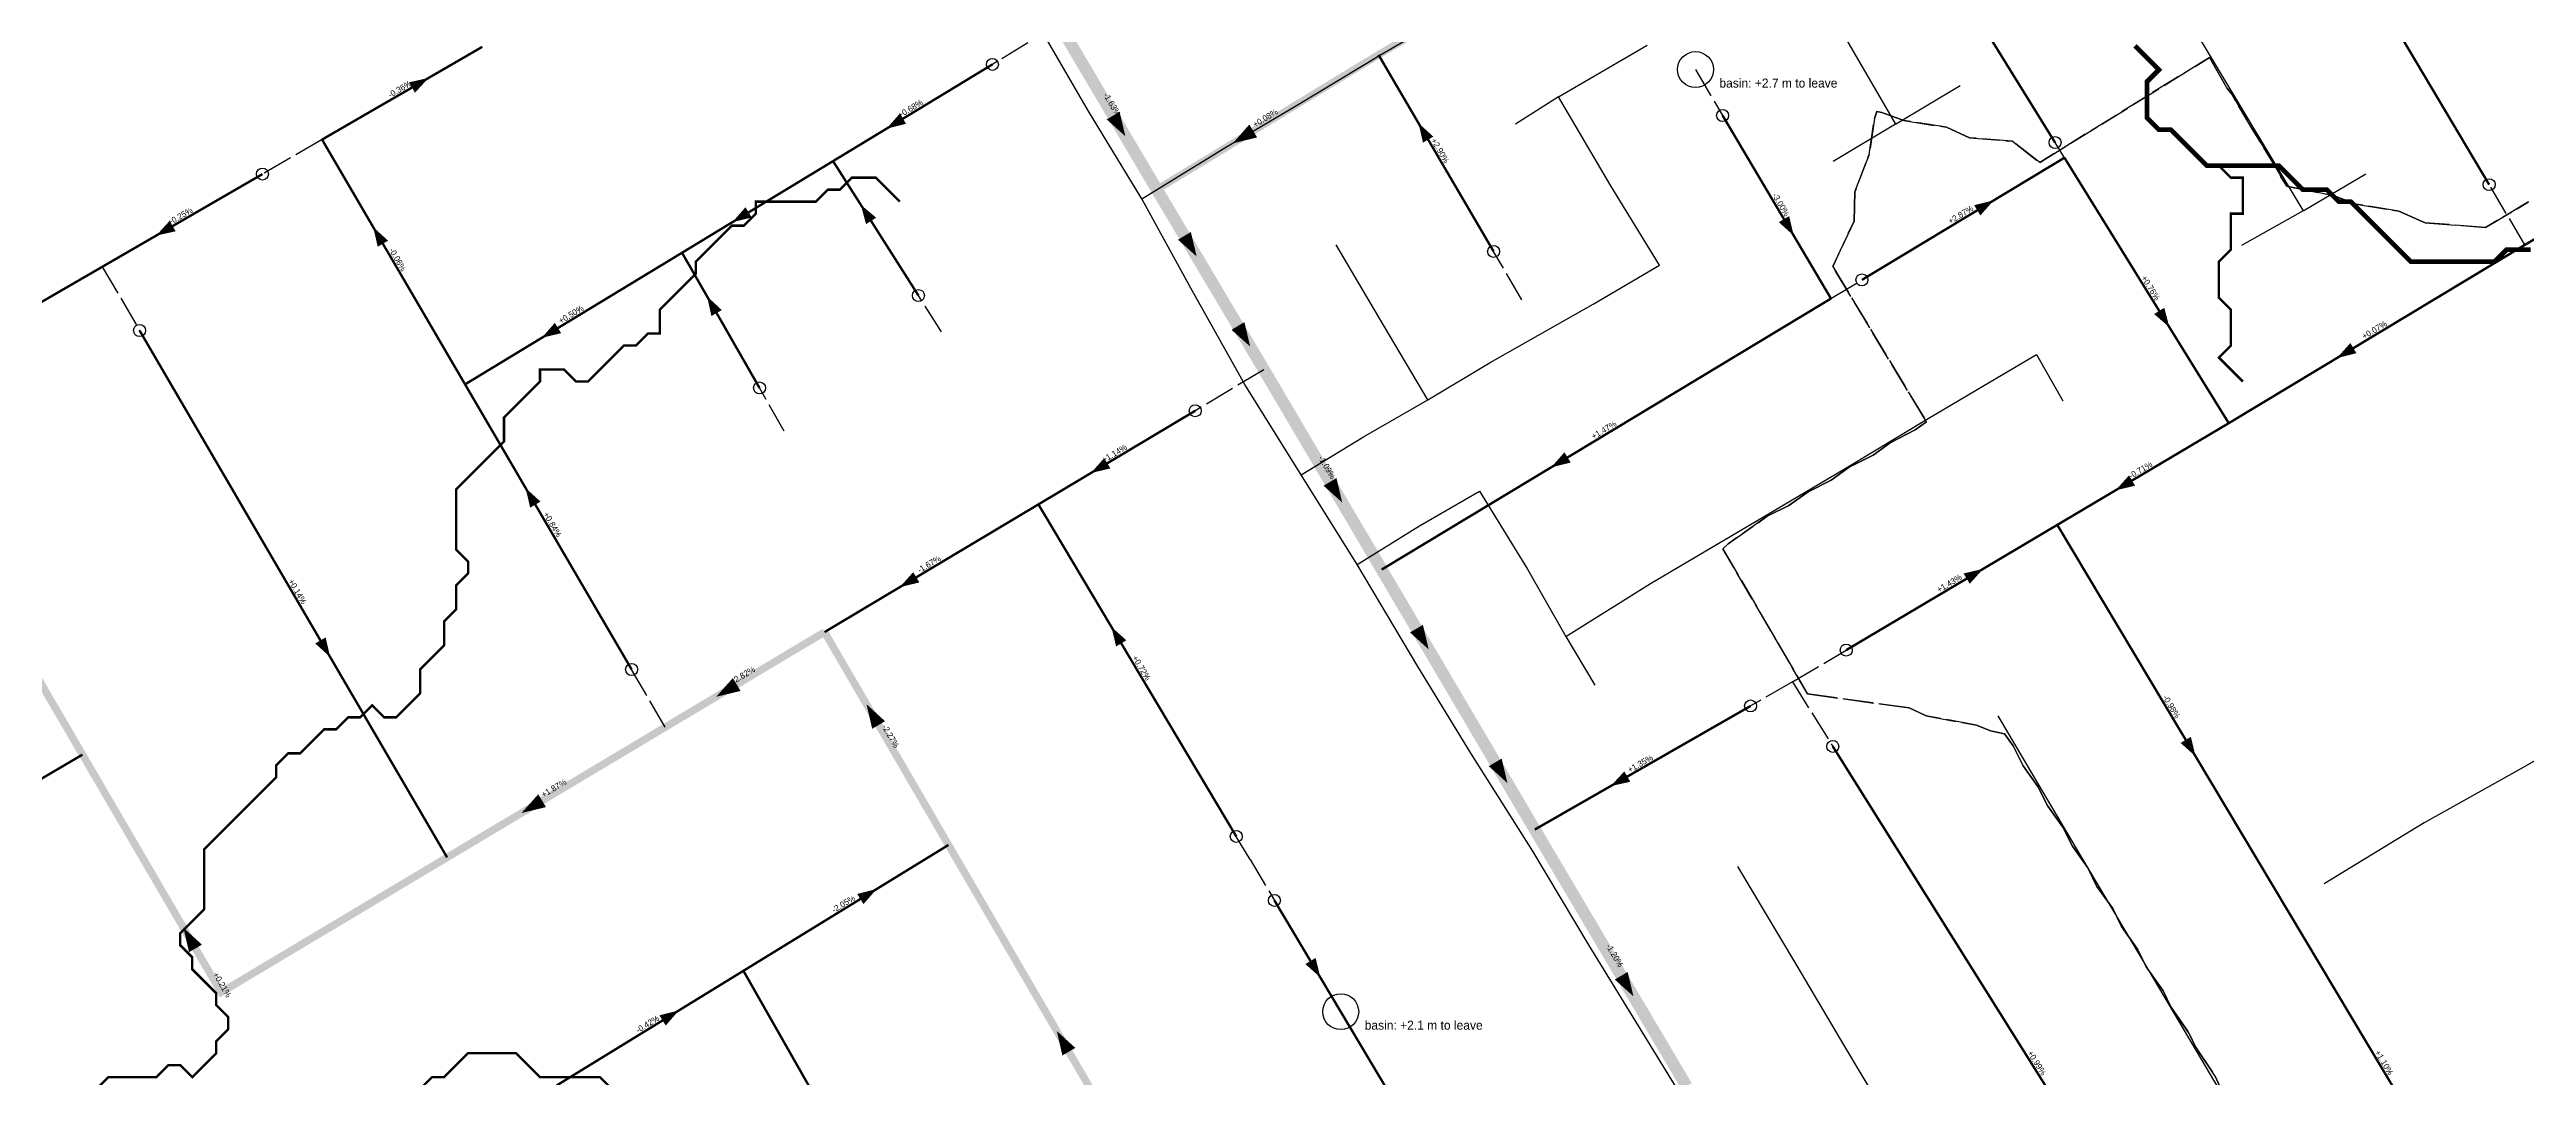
# Model space of a CAD drawing. Header units: metres. Extents: x 442821 to 452274, y 2561971 to 2571293.
# Drawn here: x 444724 to 445550, y 2566212 to 2566555 of the extents above; entities that cross this region are included whole.
import ezdxf
from ezdxf.enums import TextEntityAlignment as Align

# ---------------------------------------------------------------- set-up
doc = ezdxf.new("R2010")
doc.units = ezdxf.units.M
doc.header["$LTSCALE"] = 8
doc.linetypes.add('DASHDOT', pattern=[3.556, 2.54, -0.508, 0, -0.508])
doc.linetypes.add('DASHED', pattern=[1.524, 1.27, -0.254])
for name, color, linetype in [('A_ARROWS', 7, 'Continuous'), ('A_BASINS', 1, 'Continuous'), ('A_BRANCH', 7, 'Continuous'), ('A_BUILT_2006', 252, 'Continuous'), ('A_CATCHMENTS', 7, 'Continuous'), ('A_GRADIENT', 8, 'Continuous'), ('A_HEAD_GAP', 8, 'Continuous'), ('A_HEADS', 8, 'Continuous'), ('A_LATERAL', 7, 'Continuous'), ('A_STREAMS', 5, 'Continuous'), ('A_SUBMAIN', 7, 'Continuous')]:
    doc.layers.add(name, color=color, linetype=linetype)

msp = doc.modelspace()

# ---------------------------------------------------------------- linework, layer by layer
at = {"layer": 'A_ARROWS', "color": 1}
for points in [[(444850.01, 2566545.43), (444845.47, 2566540.49), (444843.47, 2566543.95)], [(445002.79, 2566528.51), (445007.23, 2566533.54), (445009.3, 2566530.12)], [(445082.45, 2566525.98), (445076.23, 2566531.59), (445080.53, 2566534.14)], [(445118.27, 2566523.58), (445123.81, 2566529.88), (445126.41, 2566525.6)], [(445180.24, 2566530.37), (445185.2, 2566525.85), (445181.75, 2566523.83)], [(444951.3, 2566497.26), (444955.74, 2566502.29), (444957.81, 2566498.88)], [(444994.2, 2566503.12), (444999.32, 2566498.79), (444995.95, 2566496.64)], [(444759.09, 2566492.79), (444763.62, 2566497.73), (444765.63, 2566494.27)], [(444831.55, 2566495.65), (444836.5, 2566491.13), (444833.05, 2566489.11)], [(445106.24, 2566485.86), (445100.01, 2566491.46), (445104.31, 2566494.02)], [(445305.43, 2566492.81), (445300.45, 2566497.3), (445303.89, 2566499.34)], [(444942.92, 2566472.54), (444947.84, 2566467.98), (444944.37, 2566465.99)], [(444887.72, 2566458.68), (444892.15, 2566463.71), (444894.23, 2566460.29)], [(445124.1, 2566455.8), (445117.87, 2566461.4), (445122.17, 2566463.96)], [(445224.5, 2566415.5), (445228.94, 2566420.52), (445231.01, 2566417.1)], [(445070.94, 2566413.59), (445075.41, 2566418.59), (445077.46, 2566415.16)], [(445154.8, 2566403.76), (445148.58, 2566409.39), (445152.89, 2566411.92)], [(444882.4, 2566408.59), (444887.35, 2566404.08), (444883.9, 2566402.06)], [(445007.21, 2566375.53), (445011.68, 2566380.53), (445013.73, 2566377.1)], [(445077.81, 2566362.27), (445082.8, 2566357.8), (445079.37, 2566355.75)], [(445183.64, 2566354.78), (445177.42, 2566360.41), (445181.73, 2566362.95)], [(444817.17, 2566352.22), (444812.22, 2566356.74), (444815.67, 2566358.76)], [(444945.94, 2566338.95), (444951.53, 2566345.2), (444954.09, 2566340.9)], [(444996.12, 2566336.45), (445002.31, 2566330.8), (444997.99, 2566328.28)], [(445209.91, 2566310.17), (445203.69, 2566315.8), (445208, 2566318.33)], [(445244.36, 2566309.16), (445248.92, 2566314.07), (445250.91, 2566310.6)], [(444881.02, 2566300.18), (444886.61, 2566306.43), (444889.17, 2566302.14)], [(444999.5, 2566274.82), (444995.09, 2566269.76), (444993, 2566273.17)], [(444768.23, 2566261.9), (444774.42, 2566256.25), (444770.1, 2566253.73)], [(445147.5, 2566245.31), (445142.51, 2566249.78), (445145.94, 2566251.83)], [(445251.96, 2566239), (445245.73, 2566244.61), (445250.03, 2566247.16)], [(444933.52, 2566234.31), (444929.12, 2566229.26), (444927.02, 2566232.67)], [(445059.58, 2566227.45), (445065.77, 2566221.8), (445061.45, 2566219.28)]]:
    msp.add_solid(points, dxfattribs=at)
at = {"layer": 'A_ARROWS', "color": 3}
for points in [[(445372.13, 2566504.57), (445367.69, 2566499.55), (445365.62, 2566502.98)], [(445430.73, 2566462.26), (445425.66, 2566466.65), (445429.06, 2566468.76)], [(445486.65, 2566451.98), (445491.1, 2566456.99), (445493.16, 2566453.57)], [(445412.79, 2566407.84), (445417.28, 2566412.82), (445419.32, 2566409.38)], [(445368.63, 2566381.64), (445364.14, 2566376.65), (445362.1, 2566380.09)], [(445439.48, 2566319.08), (445434.48, 2566323.55), (445437.92, 2566325.6)]]:
    msp.add_solid(points, dxfattribs=at)
at = {"layer": 'A_BASINS', "color": 1}
for centre in [(445272.64, 2566548.21), (445154.3, 2566233.89)]:
    msp.add_circle(centre, 6, dxfattribs=at)
at = {"layer": 'A_BRANCH', "color": 1, "const_width": 0.8}
for points in [[(445392.6, 2566523.88), (445318.86, 2566643.02)], [(445038.1, 2566549.94), (444984.95, 2566517.68)], [(444917.76, 2566348.06), (444862.19, 2566443.19)], [(445105.76, 2566434.38), (445053.46, 2566403.15)], [(445291.03, 2566335.89), (445219.04, 2566294.65)], [(445132.18, 2566271.02), (445154.3, 2566233.89)]]:
    msp.add_lwpolyline(points, dxfattribs=at)
at = {"layer": 'A_BRANCH', "color": 1, "linetype": 'DASHED', "const_width": 0.8}
for points in [[(445537.42, 2566509.82), (445474.04, 2566616.45)], [(444794.6, 2566513.35), (444741.18, 2566482.43)], [(444753.6, 2566461.16), (444856.2, 2566285.36)], [(445025.67, 2566123.33), (444955.05, 2566247.53)]]:
    msp.add_lwpolyline(points, dxfattribs=at)
at = {"layer": 'A_BRANCH', "color": 3, "const_width": 0.8}
for points in [[(445328.17, 2566478.05), (445395.74, 2566518.81)], [(445322.93, 2566354.53), (445393.35, 2566396.31)]]:
    msp.add_lwpolyline(points, dxfattribs=at)
at = {"layer": 'A_BUILT_2006', "color": 252}
for points in [[(445167.57, 2566553.19), (445200.51, 2566572.42)], [(445434.1, 2566569.67), (445454.92, 2566535.11)], [(445070.2, 2566534.39), (445055.84, 2566559)], [(445140.08, 2566536.58), (445167.57, 2566553.19)], [(445226.9, 2566539.07), (445256.54, 2566556.32)], [(445323.01, 2566558.11), (445339.39, 2566530.01)], [(445115.69, 2566522.11), (445140.08, 2566536.58)], [(445226.9, 2566539.07), (445212.62, 2566529.99)], [(445244.42, 2566509.44), (445226.9, 2566539.07)], [(445339.39, 2566530.01), (445360.92, 2566542.86)], [(445087.94, 2566505.06), (445070.2, 2566534.39)], [(445339.39, 2566530.01), (445318.6, 2566517.6)], [(445454.92, 2566535.11), (445475.32, 2566501.09)], [(445087.94, 2566505.06), (445115.69, 2566522.11)], [(445475.32, 2566501.09), (445496.29, 2566513.48)], [(445104.34, 2566475.28), (445087.94, 2566505.06)], [(445260.62, 2566483), (445244.42, 2566509.44)], [(445475.32, 2566501.09), (445454.84, 2566489.51)], [(445167.04, 2566465.63), (445152.74, 2566489.76)], [(445238.48, 2566469.97), (445260.62, 2566483)], [(445122.35, 2566443.13), (445104.34, 2566475.28)], [(445204.12, 2566450.53), (445238.48, 2566469.97)], [(445183.37, 2566438.08), (445167.04, 2566465.63)], [(445368.55, 2566442.58), (445386.44, 2566453.16)], [(445386.44, 2566453.16), (445395.22, 2566437.69)], [(445183.37, 2566438.08), (445204.12, 2566450.53)], [(445141.15, 2566413.01), (445122.35, 2566443.13)], [(445161.95, 2566425.71), (445183.37, 2566438.08)], [(445350.3, 2566431.78), (445368.55, 2566442.58)], [(445322.6, 2566415.13), (445350.3, 2566431.78)], [(445141.15, 2566413.01), (445161.95, 2566425.71)], [(445159.82, 2566383.04), (445141.15, 2566413.01)], [(445291, 2566396.43), (445322.6, 2566415.13)], [(445180.53, 2566396.02), (445200.62, 2566407.52)], [(445200.62, 2566407.52), (445216.64, 2566381.54)], [(445159.82, 2566383.04), (445180.53, 2566396.02)], [(445257.6, 2566376.79), (445291, 2566396.43)], [(445180.01, 2566349.07), (445159.82, 2566383.04)], [(445216.64, 2566381.54), (445229.37, 2566359.11)], [(445229.37, 2566359.11), (445257.6, 2566376.79)], [(445229.37, 2566359.11), (445239.07, 2566342.78)], [(445197.75, 2566320.16), (445180.01, 2566349.07)], [(445388.35, 2566307.7), (445373.64, 2566332.57)], [(445581.35, 2566334.19), (445548.77, 2566315.36)], [(445218.38, 2566287.43), (445197.75, 2566320.16)], [(445548.77, 2566315.36), (445515.72, 2566296.88)], [(445401.57, 2566285.36), (445388.35, 2566307.7)], [(445515.72, 2566296.88), (445482.37, 2566276.56)], [(445237.23, 2566255.96), (445218.38, 2566287.43)], [(445306.19, 2566249.71), (445286.83, 2566282.32)], [(445416.87, 2566259.5), (445401.57, 2566285.36)], [(445256.59, 2566224.27), (445237.23, 2566255.96)], [(445435.75, 2566227.58), (445416.87, 2566259.5)], [(445322.53, 2566222.27), (445306.19, 2566249.71)], [(445276.73, 2566191.44), (445256.59, 2566224.27)], [(445338.81, 2566194.88), (445322.53, 2566222.27)], [(445452.75, 2566198.84), (445435.75, 2566227.58)]]:
    msp.add_lwpolyline(points, dxfattribs=at)
at = {"layer": 'A_CATCHMENTS', "color": 1, "linetype": 'DASHED'}
msp.add_lwpolyline([(445550.56, 2566504.05), (445536.24, 2566495.54), (445516.08, 2566497.09), (445507.31, 2566500.94), (445493.1, 2566503.3), (445485.69, 2566506.13), (445470.29, 2566509.24), (445469.93, 2566509.37), (445467.97, 2566512.47), (445467.57, 2566513.4), (445459.52, 2566526.65), (445458.98, 2566527.32), (445451.57, 2566539.96), (445449.89, 2566542.12), (445444.15, 2566552.28), (445387.49, 2566517.21), (445378.46, 2566524.29), (445364.07, 2566525.48), (445356.41, 2566528.95), (445342.2, 2566531.18), (445334.87, 2566533.93), (445333.17, 2566534.24), (445332.34, 2566531.94), (445330.59, 2566519.86), (445325.81, 2566507.46), (445325.55, 2566497.67), (445318.45, 2566482.49), (445349.69, 2566430.71), (445345.99, 2566428), (445337.59, 2566423.69), (445331.94, 2566419.59), (445323.93, 2566415.53), (445317.89, 2566411.18), (445310.28, 2566407.36), (445303.83, 2566402.77), (445296.62, 2566399.19), (445283.58, 2566389.99), (445281.81, 2566388.28), (445310.05, 2566339.95), (445343.9, 2566335.23), (445349.57, 2566332.63), (445366.38, 2566329.44), (445371.1, 2566327.59), (445375.72, 2566326.61), (445378.61, 2566322.61), (445382, 2566315.89), (445386.91, 2566309.03), (445390.2, 2566302.49), (445395.22, 2566295.45), (445398.39, 2566289.09), (445403.53, 2566281.87), (445406.59, 2566275.69), (445411.84, 2566268.3), (445414.79, 2566262.3), (445420.14, 2566254.72), (445422.99, 2566248.9), (445428.67, 2566240.83), (445431.21, 2566235.51), (445437.35, 2566226.6), (445439.43, 2566222.13), (445446.02, 2566212.36), (445447.66, 2566208.75)], dxfattribs=at)
at = {"layer": 'A_CATCHMENTS', "color": 3, "linetype": 'DASHED'}
msp.add_lwpolyline([(445447.66, 2566208.75), (445446.02, 2566212.36), (445439.43, 2566222.13), (445437.35, 2566226.6), (445431.21, 2566235.51), (445428.67, 2566240.83), (445422.99, 2566248.9), (445420.14, 2566254.72), (445414.79, 2566262.3), (445411.84, 2566268.3), (445406.59, 2566275.69), (445403.53, 2566281.87), (445398.39, 2566289.09), (445395.22, 2566295.45), (445390.2, 2566302.49), (445386.91, 2566309.03), (445382, 2566315.89), (445378.61, 2566322.61), (445375.72, 2566326.61), (445371.1, 2566327.59), (445366.38, 2566329.44), (445349.57, 2566332.63), (445343.9, 2566335.23), (445310.05, 2566339.95), (445281.81, 2566388.28), (445283.58, 2566389.99), (445296.62, 2566399.19), (445303.83, 2566402.77), (445310.28, 2566407.36), (445317.89, 2566411.18), (445323.93, 2566415.53), (445331.94, 2566419.59), (445337.59, 2566423.69), (445345.99, 2566428), (445349.69, 2566430.71), (445318.45, 2566482.49), (445325.55, 2566497.67), (445325.81, 2566507.46), (445330.59, 2566519.86), (445332.34, 2566531.94), (445333.17, 2566534.24), (445334.87, 2566533.93), (445342.2, 2566531.18), (445356.41, 2566528.95), (445364.07, 2566525.48), (445378.46, 2566524.29), (445387.49, 2566517.21), (445444.15, 2566552.28), (445449.89, 2566542.12), (445451.57, 2566539.96), (445458.98, 2566527.32), (445459.52, 2566526.65), (445467.57, 2566513.4), (445467.97, 2566512.47), (445469.93, 2566509.37), (445470.29, 2566509.24), (445485.69, 2566506.13), (445493.1, 2566503.3), (445507.31, 2566500.94), (445516.08, 2566497.09), (445536.24, 2566495.54), (445550.56, 2566504.05)], dxfattribs=at)
at = {"layer": 'A_HEAD_GAP', "color": 8, "linetype": 'DASHED'}
for points in [[(445060.31, 2566563.41), (445038.1, 2566549.94)], [(445272.64, 2566548.21), (445281.7, 2566532.9)], [(444814.48, 2566524.86), (444794.6, 2566513.35)], [(445395.74, 2566518.81), (445392.6, 2566523.88)], [(445549.35, 2566489.75), (445537.42, 2566509.82)], [(445214.74, 2566471.45), (445205.31, 2566487.54)], [(444741.18, 2566482.43), (444753.6, 2566461.16)], [(445317.85, 2566471.82), (445328.17, 2566478.05)], [(445021.14, 2566460.7), (445013.44, 2566472.82)], [(445128.69, 2566448.08), (445105.76, 2566434.38)], [(444968.68, 2566427.59), (444960.42, 2566442)], [(445304.99, 2566343.89), (445322.93, 2566354.53)], [(444928.99, 2566328.83), (444917.76, 2566348.06)], [(445304.99, 2566343.89), (445291.03, 2566335.89)], [(445304.99, 2566343.89), (445318.46, 2566322.4)], [(445124.05, 2566284.67), (445119.46, 2566292.37)], [(445124.05, 2566284.67), (445132.18, 2566271.02)]]:
    msp.add_lwpolyline(points, dxfattribs=at)
at = {"layer": 'A_HEADS', "color": 1}
for centre in [(445038.1, 2566549.94), (445281.7, 2566532.9), (445392.6, 2566523.88), (444794.6, 2566513.35), (445537.42, 2566509.82), (445205.31, 2566487.54), (445013.44, 2566472.82), (444753.6, 2566461.16), (444960.42, 2566442), (445105.76, 2566434.38), (444917.76, 2566348.06), (445291.03, 2566335.89), (445318.46, 2566322.4), (445119.46, 2566292.37), (445132.18, 2566271.02)]:
    msp.add_circle(centre, 2, dxfattribs=at)
at = {"layer": 'A_HEADS', "color": 3}
for centre in [(445328.17, 2566478.05), (445322.93, 2566354.53)]:
    msp.add_circle(centre, 2, dxfattribs=at)
at = {"layer": 'A_LATERAL', "color": 1, "linetype": 'DASHDOT', "const_width": 0.8}
for points in [[(444814.48, 2566524.86), (444867.93, 2566555.8)], [(445281.7, 2566532.9), (445317.85, 2566471.82)], [(445053.46, 2566403.15), (444982.1, 2566360.54)], [(444675.73, 2566285.06), (444734.56, 2566319.66)], [(444955.05, 2566247.53), (445023.45, 2566289.52)], [(444892.7, 2566209.25), (444955.05, 2566247.53)], [(445154.3, 2566233.89), (445194.64, 2566166.18)]]:
    msp.add_lwpolyline(points, dxfattribs=at)
at = {"layer": 'A_LATERAL', "color": 1, "const_width": 0.8}
for points in [[(445205.31, 2566487.54), (445166.9, 2566553.16)], [(444984.95, 2566517.68), (444934.57, 2566487.11)], [(445013.44, 2566472.82), (444984.95, 2566517.68)], [(444960.42, 2566442), (444934.57, 2566487.11)], [(444741.18, 2566482.43), (444665.29, 2566438.49)], [(445317.85, 2566471.82), (445167.97, 2566381.4)], [(445119.46, 2566292.37), (445053.46, 2566403.15)], [(445318.46, 2566322.4), (445451.9, 2566109.47)]]:
    msp.add_lwpolyline(points, dxfattribs=at)
at = {"layer": 'A_LATERAL', "color": 3, "const_width": 0.8}
for points in [[(445635.23, 2566540.38), (445549.35, 2566489.75)], [(445395.74, 2566518.81), (445450.55, 2566430.24)], [(445466.81, 2566273.33), (445535.21, 2566158.83)]]:
    msp.add_lwpolyline(points, dxfattribs=at)
at = {"layer": 'A_LATERAL', "color": 1, "linetype": 'DASHED', "const_width": 0.8}
for points in [[(444862.19, 2566443.19), (444814.48, 2566524.86)], [(444934.57, 2566487.11), (444862.19, 2566443.19)]]:
    msp.add_lwpolyline(points, dxfattribs=at)
at = {"layer": 'A_LATERAL', "color": 3, "linetype": 'DASHED', "const_width": 0.8}
msp.add_lwpolyline([(445549.35, 2566489.75), (445450.55, 2566430.24)], dxfattribs=at)
at = {"layer": 'A_LATERAL', "color": 3, "linetype": 'DASHDOT', "const_width": 0.8}
for points in [[(445450.55, 2566430.24), (445393.35, 2566396.31)], [(445393.35, 2566396.31), (445466.81, 2566273.33)]]:
    msp.add_lwpolyline(points, dxfattribs=at)
at = {"layer": 'A_STREAMS', "color": 5}
for points, const_width in [([(445447.26, 2566516.15), (445443.26, 2566516.15), (445439.26, 2566520.16), (445435.26, 2566524.16), (445431.26, 2566528.16), (445427.26, 2566528.16), (445423.26, 2566532.16), (445423.26, 2566536.16), (445423.26, 2566540.16), (445423.26, 2566544.16), (445427.26, 2566548.17), (445423.26, 2566552.17), (445419.26, 2566556.17)], 1.6), ([(445007.2, 2566504.15), (445003.2, 2566508.15), (444999.2, 2566512.15), (444995.2, 2566512.15), (444991.2, 2566512.15), (444987.2, 2566508.15), (444983.2, 2566508.15), (444979.2, 2566504.15), (444975.2, 2566504.15), (444971.2, 2566504.15), (444967.2, 2566504.15), (444963.19, 2566504.15), (444959.19, 2566504.15), (444959.19, 2566500.15), (444955.19, 2566496.15), (444951.19, 2566496.15), (444947.19, 2566492.15), (444943.19, 2566488.14), (444939.19, 2566484.14), (444939.19, 2566480.14), (444935.19, 2566476.14), (444931.19, 2566472.14), (444927.19, 2566468.14), (444927.19, 2566464.14), (444927.19, 2566460.14), (444923.19, 2566460.14), (444919.19, 2566456.13), (444915.19, 2566456.13), (444911.19, 2566452.13), (444907.19, 2566448.13), (444903.19, 2566444.13), (444899.19, 2566444.13), (444895.19, 2566448.13), (444891.18, 2566448.13), (444887.18, 2566448.13), (444887.18, 2566444.13), (444883.18, 2566440.13), (444879.18, 2566436.13), (444875.18, 2566432.13), (444875.18, 2566428.12), (444875.18, 2566424.12), (444871.18, 2566420.12), (444867.18, 2566416.12), (444863.18, 2566412.12), (444859.18, 2566408.12), (444859.18, 2566404.12), (444859.18, 2566400.11), (444859.18, 2566396.11), (444859.18, 2566392.11), (444859.18, 2566388.11), (444863.18, 2566384.11), (444863.18, 2566380.11), (444859.18, 2566376.11), (444859.18, 2566372.1), (444859.18, 2566368.1), (444855.18, 2566364.1), (444855.18, 2566360.1), (444855.18, 2566356.1), (444851.18, 2566352.1), (444847.18, 2566348.1), (444847.18, 2566344.09), (444847.18, 2566340.09), (444843.18, 2566336.09), (444839.18, 2566332.09), (444835.18, 2566332.09), (444831.18, 2566336.09), (444827.18, 2566332.09), (444823.18, 2566332.09), (444819.17, 2566328.09), (444815.17, 2566328.09), (444811.17, 2566324.09), (444807.17, 2566320.09), (444803.17, 2566320.09), (444799.17, 2566316.08), (444799.17, 2566312.08), (444795.17, 2566308.08), (444791.17, 2566304.08), (444787.17, 2566300.08), (444783.17, 2566296.08), (444779.17, 2566292.08), (444775.17, 2566288.08), (444775.17, 2566284.07), (444775.17, 2566280.07), (444775.17, 2566276.07), (444775.17, 2566272.07), (444775.17, 2566268.07), (444771.17, 2566264.07), (444767.17, 2566260.07), (444767.17, 2566256.06), (444771.17, 2566252.06), (444771.17, 2566248.06), (444775.17, 2566244.06), (444779.17, 2566240.06), (444779.17, 2566236.06), (444783.17, 2566232.06), (444783.17, 2566228.05), (444779.17, 2566224.05), (444779.17, 2566220.05), (444775.17, 2566216.05), (444771.17, 2566212.05), (444767.17, 2566216.05), (444763.17, 2566216.05), (444759.17, 2566212.05), (444755.17, 2566212.05), (444751.17, 2566212.05), (444747.17, 2566212.05), (444743.16, 2566212.05), (444739.16, 2566208.05)], 0.8), ([(445551.28, 2566488.14), (445547.28, 2566488.14), (445543.27, 2566488.14), (445539.27, 2566484.14), (445535.27, 2566484.14), (445531.27, 2566484.14), (445527.27, 2566484.14), (445523.27, 2566484.14), (445519.27, 2566484.14), (445515.27, 2566484.14), (445511.27, 2566484.14), (445507.27, 2566488.14), (445503.27, 2566492.15), (445499.27, 2566496.15), (445495.27, 2566500.15), (445491.27, 2566504.15), (445487.27, 2566504.15), (445483.27, 2566508.15), (445479.27, 2566508.15), (445475.27, 2566508.15), (445471.26, 2566512.15), (445467.26, 2566516.15), (445463.26, 2566516.15), (445459.26, 2566516.15), (445455.26, 2566516.15), (445451.26, 2566516.15), (445447.26, 2566516.15)], 1.6), ([(445455.26, 2566444.13), (445451.26, 2566448.13), (445447.26, 2566452.13), (445451.26, 2566456.13), (445451.26, 2566460.14), (445451.26, 2566464.14), (445451.26, 2566468.14), (445447.26, 2566472.14), (445447.26, 2566476.14), (445447.26, 2566480.14), (445447.26, 2566484.14), (445451.26, 2566488.14), (445451.26, 2566492.15), (445451.26, 2566496.15), (445451.26, 2566500.15), (445455.26, 2566500.15), (445455.26, 2566504.15), (445455.26, 2566508.15), (445455.26, 2566512.15), (445451.26, 2566512.15), (445447.26, 2566516.15)], 0.8), ([(444911.19, 2566208.05), (444907.19, 2566212.05), (444903.19, 2566212.05), (444899.19, 2566212.05), (444895.19, 2566212.05), (444891.18, 2566212.05), (444887.18, 2566212.05), (444883.18, 2566216.05), (444879.18, 2566220.05), (444875.18, 2566220.05), (444871.18, 2566220.05), (444867.18, 2566220.05), (444863.18, 2566220.05), (444859.18, 2566216.05), (444855.18, 2566212.05), (444851.18, 2566212.05), (444847.18, 2566208.05)], 0.8)]:
    msp.add_lwpolyline(points, dxfattribs=dict(at, const_width=const_width))
at = {"layer": 'A_SUBMAIN', "color": 1, "linetype": 'DASHDOT', "const_width": 2.5}
for points in [[(445318.86, 2566643.02), (445166.9, 2566553.16)], [(444734.56, 2566319.66), (444690, 2566396.11)], [(445023.45, 2566289.52), (444982.1, 2566360.54)], [(445120.08, 2566123.55), (445023.45, 2566289.52)]]:
    msp.add_lwpolyline(points, dxfattribs=at)
at = {"layer": 'A_SUBMAIN', "color": 1, "linetype": 'DASHED', "const_width": 2.5}
for points in [[(445166.9, 2566553.16), (445092.97, 2566508.19)], [(444856.2, 2566285.36), (444780.81, 2566240.33), (444734.56, 2566319.66)]]:
    msp.add_lwpolyline(points, dxfattribs=at)
at = {"layer": 'A_SUBMAIN', "color": 1, "const_width": 2.5}
for points in [[(444982.1, 2566360.54), (444928.99, 2566328.83)], [(444928.99, 2566328.83), (444856.2, 2566285.36)]]:
    msp.add_lwpolyline(points, dxfattribs=at)
at = {"layer": 'A_TRUNK', "color": 1, "linetype": 'DASHDOT', "const_width": 4}
for points in [[(445060.31, 2566563.41), (445092.97, 2566508.19)], [(445092.97, 2566508.19), (445110.83, 2566478.14)], [(445128.69, 2566448.08), (445167.97, 2566381.4)], [(445167.97, 2566381.4), (445189.86, 2566344.22)], [(445219.04, 2566294.65), (445269.66, 2566209.07)]]:
    msp.add_lwpolyline(points, dxfattribs=at)
at = {"layer": 'A_TRUNK', "color": 1, "const_width": 4}
for points in [[(445110.83, 2566478.14), (445128.69, 2566448.08)], [(445189.86, 2566344.22), (445219.04, 2566294.65)]]:
    msp.add_lwpolyline(points, dxfattribs=at)

# ---------------------------------------------------------------- texts
at = {"layer": 'A_BASINS', "color": 1}
for s, p in [('basin: +2.7 m to leave', (445280.64, 2566542.21)), ('basin: +2.1 m to leave', (445162.3, 2566227.89))]:
    msp.add_text(s, height=3, dxfattribs=at).set_placement(p)
at = {"layer": 'A_GRADIENT', "color": 1}
for s, rotation, p in [('-0.36%', 30.06764, (444841.2, 2566540.33)), ('+0.68%', 31.25014, (445011.53, 2566533.81)), ('-1.63%', -59.39476, (445076.64, 2566535.8)), ('+0.08%', 31.31174, (445129.94, 2566530.68)), ('+2.90%', 300.34477, (445186.11, 2566520.35)), ('+0.25%', 30.06764, (444767.89, 2566497.89)), ('-3.00%', -59.38305, (445299.78, 2566502.36)), ('-0.06%', 300.29127, (444838.33, 2566484.02)), ('+0.50%', 31.25014, (444898.38, 2566465.15)), ('+1.47%', 31.10208, (445242.91, 2566426.61)), ('+1.14%', 30.84394, (445079.61, 2566418.77)), ('-1.09%', -59.50275, (445148.33, 2566414.74)), ('+0.84%', 300.29127, (444889.97, 2566395.63)), ('-1.67%', 30.84394, (445017.78, 2566381.84)), ('+0.14%', -59.73075, (444804.9, 2566373.26)), ('+2.82%', 30.84394, (444955.55, 2566344.68)), ('+0.72%', 300.78672, (445086.46, 2566347.76)), ('-2.27%', 300.20876, (445002.77, 2566325.03)), ('+1.35%', 29.80631, (445255.03, 2566315.27)), ('+1.87%', 30.84394, (444892.6, 2566307.09)), ('-2.05%', 31.54553, (444989.25, 2566268.52)), ('-1.20%', -59.39968, (445244.35, 2566251.86)), ('+0.21%', 300.23989, (444779.8, 2566242.06)), ('-0.42%', 31.54553, (444923.88, 2566228.39)), ('+0.99%', -57.92496, (445385.18, 2566215.94))]:
    msp.add_text(s, height=2, rotation=rotation, dxfattribs=at).set_placement(p, align=Align.BOTTOM_CENTER)
at = {"layer": 'A_GRADIENT', "color": 3}
for s, rotation, p in [('+2.87%', 31.10208, (445361.95, 2566498.43)), ('+0.76%', -58.24745, (445423.15, 2566474.52)), ('+0.07%', 31.06586, (445499.95, 2566460)), ('-0.71%', 30.67662, (445421.95, 2566413.27)), ('+1.43%', 30.67662, (445358.14, 2566375.42)), ('-0.98%', -59.14897, (445430.08, 2566334.82)), ('+1.10%', -59.14897, (445501.01, 2566216.08))]:
    msp.add_text(s, height=2, rotation=rotation, dxfattribs=at).set_placement(p, align=Align.BOTTOM_CENTER)

doc.saveas('drawing.dxf')
